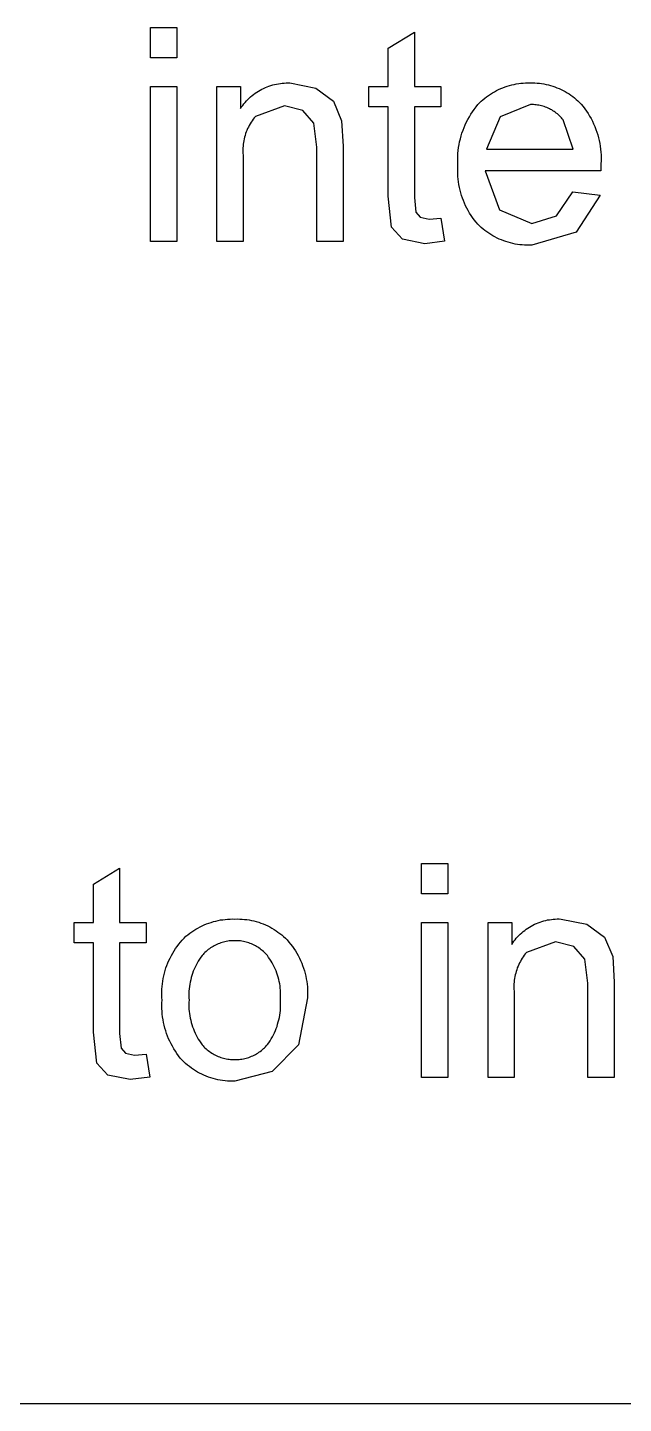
# Model space of a CAD drawing. Header units: inches. Extents: x 0 to 97, y -45 to 96.
# Drawn here: x 64.66 to 70.22, y -44.77 to -31.93 of the extents above; entities that cross this region are included whole.
import ezdxf

# ---------------------------------------------------------------- set-up
doc = ezdxf.new("R2010")
doc.units = ezdxf.units.IN
doc.header["$MEASUREMENT"] = 0
doc.layers.add('Information', color=7, linetype='Continuous', true_color=0x000000)

msp = doc.modelspace()

# ---------------------------------------------------------------- linework, layer by layer
at = {"layer": 'Information'}
for p, q in [((65.81, -32.21), (65.81, -31.928)), ((65.81, -31.928), (66.056, -31.928)), ((66.056, -31.928), (66.056, -32.21)), ((68.027, -32.12), (68.271, -31.973)), ((68.271, -31.973), (68.271, -32.479)), ((66.056, -32.21), (65.81, -32.21)), ((68.027, -32.479), (68.027, -32.12)), ((65.81, -33.927), (65.81, -32.479)), ((65.81, -32.479), (66.056, -32.479)), ((66.056, -32.479), (66.056, -33.927)), ((66.429, -33.927), (66.429, -32.479)), ((66.429, -32.479), (66.65, -32.479)), ((66.65, -32.479), (66.65, -32.685)), ((66.865, -32.496), (66.882, -32.489)), ((66.882, -32.489), (66.898, -32.482)), ((66.898, -32.482), (66.915, -32.475)), ((66.915, -32.475), (66.932, -32.47)), ((66.932, -32.47), (66.95, -32.464)), ((66.95, -32.464), (66.967, -32.46)), ((66.967, -32.46), (66.985, -32.456)), ((66.985, -32.456), (67.003, -32.453)), ((67.003, -32.453), (67.021, -32.45)), ((67.021, -32.45), (67.039, -32.448)), ((67.039, -32.448), (67.057, -32.447)), ((67.057, -32.447), (67.075, -32.446)), ((67.075, -32.446), (67.093, -32.446)), ((67.093, -32.446), (67.111, -32.446)), ((67.111, -32.446), (67.352, -32.493)), ((67.352, -32.493), (67.516, -32.617)), ((67.847, -32.67), (67.847, -32.479)), ((67.847, -32.479), (68.027, -32.479)), ((68.271, -32.479), (68.518, -32.479)), ((68.518, -32.479), (68.518, -32.67)), ((69.076, -32.498), (69.097, -32.49)), ((69.097, -32.49), (69.117, -32.482)), ((69.117, -32.482), (69.138, -32.476)), ((69.138, -32.476), (69.158, -32.469)), ((69.158, -32.469), (69.18, -32.464)), ((69.18, -32.464), (69.201, -32.459)), ((69.201, -32.459), (69.222, -32.455)), ((69.222, -32.455), (69.244, -32.452)), ((69.244, -32.452), (69.265, -32.449)), ((69.265, -32.449), (69.287, -32.447)), ((69.287, -32.447), (69.309, -32.446)), ((69.309, -32.446), (69.331, -32.446)), ((69.331, -32.446), (69.352, -32.446)), ((69.352, -32.446), (69.374, -32.446)), ((69.374, -32.446), (69.395, -32.446)), ((69.395, -32.446), (69.416, -32.447)), ((69.416, -32.447), (69.437, -32.449)), ((69.437, -32.449), (69.458, -32.452)), ((69.458, -32.452), (69.479, -32.455)), ((69.479, -32.455), (69.5, -32.459)), ((69.5, -32.459), (69.521, -32.464)), ((69.521, -32.464), (69.541, -32.469)), ((69.541, -32.469), (69.561, -32.475)), ((69.561, -32.475), (69.581, -32.482)), ((69.581, -32.482), (69.601, -32.49)), ((69.601, -32.49), (69.621, -32.498)), ((66.694, -32.627), (66.706, -32.613)), ((66.706, -32.613), (66.718, -32.6)), ((66.718, -32.6), (66.731, -32.588)), ((66.731, -32.588), (66.744, -32.575)), ((66.744, -32.575), (66.758, -32.564)), ((66.758, -32.564), (66.772, -32.552)), ((66.772, -32.552), (66.787, -32.542)), ((66.787, -32.542), (66.802, -32.531)), ((66.802, -32.531), (66.817, -32.522)), ((66.817, -32.522), (66.833, -32.513)), ((66.833, -32.513), (66.849, -32.504)), ((66.849, -32.504), (66.865, -32.496)), ((67.516, -32.617), (67.592, -32.798)), ((68.879, -32.632), (68.895, -32.617)), ((68.895, -32.617), (68.911, -32.603)), ((68.911, -32.603), (68.928, -32.589)), ((68.928, -32.589), (68.945, -32.575)), ((68.945, -32.575), (68.963, -32.562)), ((68.963, -32.562), (68.981, -32.55)), ((68.981, -32.55), (68.999, -32.538)), ((68.999, -32.538), (69.018, -32.527)), ((69.018, -32.527), (69.037, -32.517)), ((69.037, -32.517), (69.057, -32.507)), ((69.057, -32.507), (69.076, -32.498)), ((69.621, -32.498), (69.64, -32.507)), ((69.64, -32.507), (69.659, -32.516)), ((69.659, -32.516), (69.678, -32.526)), ((69.678, -32.526), (69.696, -32.537)), ((69.696, -32.537), (69.714, -32.548)), ((69.714, -32.548), (69.731, -32.56)), ((69.731, -32.56), (69.748, -32.573)), ((69.748, -32.573), (69.765, -32.586)), ((69.765, -32.586), (69.781, -32.6)), ((69.781, -32.6), (69.797, -32.614)), ((69.797, -32.614), (69.812, -32.629)), ((66.65, -32.685), (66.66, -32.67)), ((66.66, -32.67), (66.671, -32.655)), ((66.671, -32.655), (66.682, -32.641)), ((66.682, -32.641), (66.694, -32.627)), ((67.059, -32.659), (66.789, -32.758)), ((67.23, -32.703), (67.059, -32.659)), ((67.332, -32.822), (67.23, -32.703)), ((68.027, -32.67), (67.847, -32.67)), ((68.027, -33.503), (68.027, -32.67)), ((68.518, -32.67), (68.271, -32.67)), ((68.271, -32.67), (68.271, -33.516)), ((68.784, -32.761), (68.798, -32.738)), ((68.798, -32.738), (68.814, -32.714)), ((68.814, -32.714), (68.83, -32.692)), ((68.83, -32.692), (68.847, -32.67)), ((68.847, -32.67), (68.864, -32.648)), ((68.864, -32.648), (68.879, -32.632)), ((69.355, -32.648), (69.071, -32.761)), ((69.368, -32.648), (69.355, -32.648)), ((69.381, -32.648), (69.368, -32.648)), ((69.394, -32.649), (69.381, -32.648)), ((69.407, -32.65), (69.394, -32.649)), ((69.419, -32.652), (69.407, -32.65)), ((69.432, -32.654), (69.419, -32.652)), ((69.445, -32.656), (69.432, -32.654)), ((69.457, -32.659), (69.445, -32.656)), ((69.47, -32.663), (69.457, -32.659)), ((69.482, -32.667), (69.47, -32.663)), ((69.494, -32.671), (69.482, -32.667)), ((69.506, -32.675), (69.494, -32.671)), ((69.518, -32.68), (69.506, -32.675)), ((69.53, -32.686), (69.518, -32.68)), ((69.541, -32.692), (69.53, -32.686)), ((69.552, -32.698), (69.541, -32.692)), ((69.563, -32.705), (69.552, -32.698)), ((69.574, -32.712), (69.563, -32.705)), ((69.585, -32.719), (69.574, -32.712)), ((69.595, -32.727), (69.585, -32.719)), ((69.605, -32.735), (69.595, -32.727)), ((69.615, -32.743), (69.605, -32.735)), ((69.624, -32.752), (69.615, -32.743)), ((69.634, -32.761), (69.624, -32.752)), ((69.812, -32.629), (69.827, -32.644)), ((69.827, -32.644), (69.844, -32.665)), ((69.844, -32.665), (69.861, -32.687)), ((69.861, -32.687), (69.876, -32.709)), ((69.876, -32.709), (69.891, -32.732)), ((69.891, -32.732), (69.905, -32.755)), ((66.716, -32.872), (66.709, -32.888)), ((66.723, -32.857), (66.716, -32.872)), ((66.731, -32.842), (66.723, -32.857)), ((66.74, -32.827), (66.731, -32.842)), ((66.748, -32.813), (66.74, -32.827)), ((66.758, -32.799), (66.748, -32.813)), ((66.768, -32.785), (66.758, -32.799)), ((66.778, -32.772), (66.768, -32.785)), ((66.789, -32.758), (66.778, -32.772)), ((67.361, -33.046), (67.332, -32.822)), ((67.592, -32.798), (67.606, -33.037)), ((68.725, -32.887), (68.735, -32.861)), ((68.735, -32.861), (68.746, -32.836)), ((68.746, -32.836), (68.758, -32.81)), ((68.758, -32.81), (68.77, -32.786)), ((68.77, -32.786), (68.784, -32.761)), ((69.071, -32.761), (68.943, -33.064)), ((69.642, -32.77), (69.634, -32.761)), ((69.651, -32.78), (69.642, -32.77)), ((69.659, -32.79), (69.651, -32.78)), ((69.752, -33.064), (69.659, -32.79)), ((69.905, -32.755), (69.919, -32.779)), ((69.919, -32.779), (69.931, -32.803)), ((69.931, -32.803), (69.943, -32.828)), ((69.943, -32.828), (69.954, -32.853)), ((69.954, -32.853), (69.964, -32.879)), ((69.964, -32.879), (69.973, -32.904)), ((66.677, -33.001), (66.675, -33.018)), ((66.68, -32.985), (66.677, -33.001)), ((66.684, -32.968), (66.68, -32.985)), ((66.688, -32.952), (66.684, -32.968)), ((66.692, -32.935), (66.688, -32.952)), ((66.697, -32.919), (66.692, -32.935)), ((66.703, -32.903), (66.697, -32.919)), ((66.709, -32.888), (66.703, -32.903)), ((68.688, -33.021), (68.693, -32.994)), ((68.693, -32.994), (68.7, -32.967)), ((68.7, -32.967), (68.707, -32.94)), ((68.707, -32.94), (68.715, -32.913)), ((68.715, -32.913), (68.725, -32.887)), ((69.973, -32.904), (69.981, -32.93)), ((69.981, -32.93), (69.988, -32.957)), ((69.988, -32.957), (69.994, -32.983)), ((69.994, -32.983), (70, -33.01)), ((66.672, -33.052), (66.671, -33.069)), ((66.671, -33.069), (66.671, -33.086)), ((66.671, -33.086), (66.672, -33.102)), ((66.673, -33.035), (66.672, -33.052)), ((66.672, -33.102), (66.673, -33.119)), ((66.675, -33.018), (66.673, -33.035)), ((66.673, -33.119), (66.675, -33.136)), ((66.675, -33.136), (66.675, -33.927)), ((67.361, -33.927), (67.361, -33.046)), ((67.606, -33.037), (67.606, -33.927)), ((68.675, -33.132), (68.677, -33.104)), ((68.675, -33.16), (68.675, -33.132)), ((68.677, -33.104), (68.68, -33.076)), ((68.68, -33.076), (68.683, -33.049)), ((68.683, -33.049), (68.688, -33.021)), ((68.943, -33.064), (69.752, -33.064)), ((70, -33.01), (70.004, -33.037)), ((70.004, -33.037), (70.008, -33.064)), ((70.008, -33.064), (70.01, -33.091)), ((70.01, -33.091), (70.012, -33.118)), ((70.012, -33.118), (70.012, -33.146)), ((68.675, -33.187), (68.675, -33.16)), ((68.676, -33.215), (68.675, -33.187)), ((68.675, -33.241), (68.676, -33.215)), ((68.675, -33.267), (68.675, -33.241)), ((70.01, -33.266), (68.93, -33.266)), ((68.93, -33.266), (69.065, -33.631)), ((70.011, -33.2), (70.01, -33.266)), ((70.012, -33.173), (70.011, -33.2)), ((70.012, -33.146), (70.012, -33.173)), ((68.675, -33.293), (68.675, -33.267)), ((68.677, -33.318), (68.675, -33.293)), ((68.679, -33.344), (68.677, -33.318)), ((68.682, -33.37), (68.679, -33.344)), ((68.686, -33.395), (68.682, -33.37)), ((68.057, -33.793), (68.027, -33.503)), ((68.271, -33.516), (68.284, -33.651)), ((68.691, -33.421), (68.686, -33.395)), ((68.697, -33.446), (68.691, -33.421)), ((68.704, -33.471), (68.697, -33.446)), ((68.711, -33.496), (68.704, -33.471)), ((68.719, -33.52), (68.711, -33.496)), ((68.729, -33.544), (68.719, -33.52)), ((69.598, -33.687), (69.749, -33.461)), ((69.749, -33.461), (70.003, -33.492)), ((70.003, -33.492), (69.78, -33.837)), ((68.739, -33.568), (68.729, -33.544)), ((68.749, -33.592), (68.739, -33.568)), ((68.761, -33.615), (68.749, -33.592)), ((68.773, -33.637), (68.761, -33.615)), ((68.786, -33.66), (68.773, -33.637)), ((69.065, -33.631), (69.367, -33.758)), ((68.284, -33.651), (68.326, -33.699)), ((68.326, -33.699), (68.41, -33.717)), ((68.41, -33.717), (68.518, -33.707)), ((68.518, -33.707), (68.553, -33.924)), ((68.8, -33.682), (68.786, -33.66)), ((68.814, -33.703), (68.8, -33.682)), ((68.83, -33.724), (68.814, -33.703)), ((68.846, -33.744), (68.83, -33.724)), ((68.862, -33.764), (68.846, -33.744)), ((68.878, -33.779), (68.862, -33.764)), ((69.367, -33.758), (69.598, -33.687)), ((68.161, -33.904), (68.057, -33.793)), ((68.368, -33.946), (68.161, -33.904)), ((68.895, -33.795), (68.878, -33.779)), ((68.912, -33.809), (68.895, -33.795)), ((68.929, -33.823), (68.912, -33.809)), ((68.947, -33.836), (68.929, -33.823)), ((68.965, -33.849), (68.947, -33.836)), ((68.984, -33.861), (68.965, -33.849)), ((69.003, -33.872), (68.984, -33.861)), ((69.022, -33.883), (69.003, -33.872)), ((69.042, -33.893), (69.022, -33.883)), ((69.062, -33.903), (69.042, -33.893)), ((69.083, -33.911), (69.062, -33.903)), ((69.78, -33.837), (69.366, -33.96)), ((66.056, -33.927), (65.81, -33.927)), ((66.675, -33.927), (66.429, -33.927)), ((67.606, -33.927), (67.361, -33.927)), ((68.553, -33.924), (68.368, -33.946)), ((69.104, -33.919), (69.083, -33.911)), ((69.125, -33.927), (69.104, -33.919)), ((69.146, -33.933), (69.125, -33.927)), ((69.167, -33.939), (69.146, -33.933)), ((69.189, -33.945), (69.167, -33.939)), ((69.211, -33.949), (69.189, -33.945)), ((69.233, -33.953), (69.211, -33.949)), ((69.255, -33.956), (69.233, -33.953)), ((69.277, -33.958), (69.255, -33.956)), ((69.299, -33.96), (69.277, -33.958)), ((69.322, -33.96), (69.299, -33.96)), ((69.344, -33.96), (69.322, -33.96)), ((69.366, -33.96), (69.344, -33.96)), ((65.278, -39.924), (65.522, -39.776)), ((65.522, -39.776), (65.522, -40.282)), ((68.339, -40.014), (68.339, -39.732)), ((68.339, -39.732), (68.584, -39.732)), ((68.584, -39.732), (68.584, -40.014)), ((65.278, -40.282), (65.278, -39.924)), ((68.584, -40.014), (68.339, -40.014)), ((65.098, -40.473), (65.098, -40.282)), ((65.098, -40.282), (65.278, -40.282)), ((65.522, -40.282), (65.769, -40.282)), ((65.769, -40.282), (65.769, -40.473)), ((66.252, -40.334), (66.272, -40.323)), ((66.272, -40.323), (66.292, -40.313)), ((66.292, -40.313), (66.312, -40.304)), ((66.312, -40.304), (66.333, -40.296)), ((66.333, -40.296), (66.354, -40.288)), ((66.354, -40.288), (66.375, -40.281)), ((66.375, -40.281), (66.397, -40.274)), ((66.397, -40.274), (66.418, -40.269)), ((66.418, -40.269), (66.44, -40.264)), ((66.44, -40.264), (66.462, -40.259)), ((66.462, -40.259), (66.485, -40.256)), ((66.485, -40.256), (66.507, -40.253)), ((66.507, -40.253), (66.529, -40.251)), ((66.529, -40.251), (66.552, -40.25)), ((66.552, -40.25), (66.574, -40.249)), ((66.574, -40.249), (66.597, -40.25)), ((66.597, -40.25), (66.619, -40.249)), ((66.619, -40.249), (66.642, -40.25)), ((66.642, -40.25), (66.664, -40.251)), ((66.664, -40.251), (66.687, -40.253)), ((66.687, -40.253), (66.709, -40.255)), ((66.709, -40.255), (66.731, -40.259)), ((66.731, -40.259), (66.753, -40.263)), ((66.753, -40.263), (66.775, -40.268)), ((66.775, -40.268), (66.797, -40.274)), ((66.797, -40.274), (66.819, -40.28)), ((66.819, -40.28), (66.84, -40.288)), ((66.84, -40.288), (66.861, -40.296)), ((66.861, -40.296), (66.882, -40.305)), ((66.882, -40.305), (66.903, -40.314)), ((66.903, -40.314), (66.923, -40.324)), ((66.923, -40.324), (66.942, -40.335)), ((68.339, -41.73), (68.339, -40.282)), ((68.339, -40.282), (68.584, -40.282)), ((68.584, -40.282), (68.584, -41.73)), ((68.958, -41.73), (68.958, -40.282)), ((68.958, -40.282), (69.179, -40.282)), ((69.179, -40.282), (69.179, -40.488)), ((69.33, -40.335), (69.346, -40.325)), ((69.346, -40.325), (69.361, -40.316)), ((69.361, -40.316), (69.377, -40.307)), ((69.377, -40.307), (69.393, -40.299)), ((69.393, -40.299), (69.41, -40.292)), ((69.41, -40.292), (69.427, -40.285)), ((69.427, -40.285), (69.444, -40.279)), ((69.444, -40.279), (69.461, -40.273)), ((69.461, -40.273), (69.478, -40.268)), ((69.478, -40.268), (69.496, -40.263)), ((69.496, -40.263), (69.513, -40.259)), ((69.513, -40.259), (69.531, -40.256)), ((69.531, -40.256), (69.549, -40.253)), ((69.549, -40.253), (69.567, -40.251)), ((69.567, -40.251), (69.585, -40.25)), ((69.585, -40.25), (69.603, -40.249)), ((69.603, -40.249), (69.621, -40.249)), ((69.621, -40.249), (69.639, -40.25)), ((69.639, -40.25), (69.88, -40.297)), ((69.88, -40.297), (70.044, -40.42)), ((66.09, -40.466), (66.106, -40.447)), ((66.106, -40.447), (66.123, -40.428)), ((66.123, -40.428), (66.141, -40.41)), ((66.141, -40.41), (66.158, -40.396)), ((66.158, -40.396), (66.176, -40.382)), ((66.176, -40.382), (66.195, -40.369)), ((66.195, -40.369), (66.213, -40.357)), ((66.213, -40.357), (66.232, -40.345)), ((66.232, -40.345), (66.252, -40.334)), ((66.53, -40.457), (66.517, -40.459)), ((66.543, -40.455), (66.53, -40.457)), ((66.557, -40.454), (66.543, -40.455)), ((66.57, -40.453), (66.557, -40.454)), ((66.583, -40.453), (66.57, -40.453)), ((66.597, -40.453), (66.583, -40.453)), ((66.61, -40.453), (66.597, -40.453)), ((66.623, -40.453), (66.61, -40.453)), ((66.636, -40.454), (66.623, -40.453)), ((66.649, -40.455), (66.636, -40.454)), ((66.663, -40.457), (66.649, -40.455)), ((66.676, -40.46), (66.663, -40.457)), ((66.942, -40.335), (66.962, -40.347)), ((66.962, -40.347), (66.981, -40.359)), ((66.981, -40.359), (66.999, -40.372)), ((66.999, -40.372), (67.017, -40.385)), ((67.017, -40.385), (67.035, -40.399)), ((67.035, -40.399), (67.052, -40.414)), ((67.052, -40.414), (67.069, -40.429)), ((67.069, -40.429), (67.085, -40.445)), ((67.085, -40.445), (67.101, -40.465)), ((69.199, -40.458), (69.21, -40.444)), ((69.21, -40.444), (69.222, -40.43)), ((69.222, -40.43), (69.234, -40.417)), ((69.234, -40.417), (69.246, -40.404)), ((69.246, -40.404), (69.259, -40.391)), ((69.259, -40.391), (69.273, -40.379)), ((69.273, -40.379), (69.287, -40.367)), ((69.287, -40.367), (69.301, -40.356)), ((69.301, -40.356), (69.315, -40.345)), ((69.315, -40.345), (69.33, -40.335)), ((70.044, -40.42), (70.121, -40.601)), ((65.278, -40.473), (65.098, -40.473)), ((65.278, -41.306), (65.278, -40.473)), ((65.769, -40.473), (65.522, -40.473)), ((65.522, -40.473), (65.522, -41.32)), ((66.005, -40.591), (66.017, -40.569)), ((66.017, -40.569), (66.03, -40.548)), ((66.03, -40.548), (66.044, -40.526)), ((66.044, -40.526), (66.058, -40.506)), ((66.058, -40.506), (66.074, -40.486)), ((66.074, -40.486), (66.09, -40.466)), ((66.3, -40.58), (66.291, -40.59)), ((66.309, -40.571), (66.3, -40.58)), ((66.318, -40.561), (66.309, -40.571)), ((66.328, -40.552), (66.318, -40.561)), ((66.338, -40.544), (66.328, -40.552)), ((66.349, -40.535), (66.338, -40.544)), ((66.359, -40.527), (66.349, -40.535)), ((66.37, -40.519), (66.359, -40.527)), ((66.381, -40.512), (66.37, -40.519)), ((66.393, -40.505), (66.381, -40.512)), ((66.404, -40.499), (66.393, -40.505)), ((66.416, -40.493), (66.404, -40.499)), ((66.428, -40.487), (66.416, -40.493)), ((66.441, -40.482), (66.428, -40.487)), ((66.453, -40.477), (66.441, -40.482)), ((66.465, -40.473), (66.453, -40.477)), ((66.478, -40.469), (66.465, -40.473)), ((66.491, -40.465), (66.478, -40.469)), ((66.504, -40.462), (66.491, -40.465)), ((66.517, -40.459), (66.504, -40.462)), ((66.689, -40.462), (66.676, -40.46)), ((66.701, -40.465), (66.689, -40.462)), ((66.714, -40.469), (66.701, -40.465)), ((66.727, -40.473), (66.714, -40.469)), ((66.739, -40.477), (66.727, -40.473)), ((66.752, -40.482), (66.739, -40.477)), ((66.764, -40.488), (66.752, -40.482)), ((66.776, -40.493), (66.764, -40.488)), ((66.788, -40.499), (66.776, -40.493)), ((66.799, -40.506), (66.788, -40.499)), ((66.81, -40.513), (66.799, -40.506)), ((66.821, -40.52), (66.81, -40.513)), ((66.832, -40.528), (66.821, -40.52)), ((66.843, -40.536), (66.832, -40.528)), ((66.853, -40.544), (66.843, -40.536)), ((66.863, -40.553), (66.853, -40.544)), ((66.873, -40.562), (66.863, -40.553)), ((66.882, -40.571), (66.873, -40.562)), ((66.891, -40.581), (66.882, -40.571)), ((66.9, -40.591), (66.891, -40.581)), ((67.101, -40.465), (67.117, -40.484)), ((67.117, -40.484), (67.133, -40.505)), ((67.133, -40.505), (67.148, -40.526)), ((67.148, -40.526), (67.161, -40.547)), ((67.161, -40.547), (67.175, -40.569)), ((67.175, -40.569), (67.187, -40.591)), ((69.179, -40.488), (69.189, -40.473)), ((69.189, -40.473), (69.199, -40.458)), ((69.306, -40.575), (69.296, -40.588)), ((69.317, -40.562), (69.306, -40.575)), ((69.588, -40.462), (69.317, -40.562)), ((69.759, -40.507), (69.588, -40.462)), ((69.86, -40.625), (69.759, -40.507)), ((65.947, -40.731), (65.954, -40.707)), ((65.954, -40.707), (65.963, -40.683)), ((65.963, -40.683), (65.972, -40.66)), ((65.972, -40.66), (65.982, -40.637)), ((65.982, -40.637), (65.993, -40.614)), ((65.993, -40.614), (66.005, -40.591)), ((66.226, -40.699), (66.217, -40.718)), ((66.235, -40.68), (66.226, -40.699)), ((66.245, -40.661), (66.235, -40.68)), ((66.256, -40.643), (66.245, -40.661)), ((66.267, -40.625), (66.256, -40.643)), ((66.279, -40.607), (66.267, -40.625)), ((66.291, -40.59), (66.279, -40.607)), ((66.912, -40.608), (66.9, -40.591)), ((66.924, -40.625), (66.912, -40.608)), ((66.935, -40.642), (66.924, -40.625)), ((66.946, -40.66), (66.935, -40.642)), ((66.955, -40.678), (66.946, -40.66)), ((66.965, -40.697), (66.955, -40.678)), ((66.973, -40.715), (66.965, -40.697)), ((67.187, -40.591), (67.199, -40.614)), ((67.199, -40.614), (67.21, -40.637)), ((67.21, -40.637), (67.22, -40.661)), ((67.22, -40.661), (67.229, -40.684)), ((67.229, -40.684), (67.238, -40.709)), ((67.238, -40.709), (67.245, -40.733)), ((69.231, -40.707), (69.226, -40.723)), ((69.238, -40.691), (69.231, -40.707)), ((69.244, -40.675), (69.238, -40.691)), ((69.252, -40.66), (69.244, -40.675)), ((69.26, -40.645), (69.252, -40.66)), ((69.268, -40.631), (69.26, -40.645)), ((69.277, -40.616), (69.268, -40.631)), ((69.286, -40.602), (69.277, -40.616)), ((69.296, -40.588), (69.286, -40.602)), ((69.889, -40.849), (69.86, -40.625)), ((70.121, -40.601), (70.134, -40.84)), ((65.921, -40.855), (65.924, -40.83)), ((65.924, -40.83), (65.928, -40.805)), ((65.928, -40.805), (65.934, -40.78)), ((65.934, -40.78), (65.94, -40.756)), ((65.94, -40.756), (65.947, -40.731)), ((66.18, -40.838), (66.176, -40.859)), ((66.185, -40.818), (66.18, -40.838)), ((66.19, -40.797), (66.185, -40.818)), ((66.196, -40.777), (66.19, -40.797)), ((66.202, -40.757), (66.196, -40.777)), ((66.209, -40.737), (66.202, -40.757)), ((66.217, -40.718), (66.209, -40.737)), ((66.981, -40.735), (66.973, -40.715)), ((66.989, -40.754), (66.981, -40.735)), ((66.995, -40.773), (66.989, -40.754)), ((67.001, -40.793), (66.995, -40.773)), ((67.006, -40.813), (67.001, -40.793)), ((67.011, -40.833), (67.006, -40.813)), ((67.015, -40.854), (67.011, -40.833)), ((67.245, -40.733), (67.252, -40.758)), ((67.252, -40.758), (67.258, -40.783)), ((67.258, -40.783), (67.263, -40.808)), ((67.263, -40.808), (67.267, -40.833)), ((67.267, -40.833), (67.271, -40.858)), ((69.201, -40.838), (69.2, -40.855)), ((69.203, -40.821), (69.201, -40.838)), ((69.206, -40.805), (69.203, -40.821)), ((69.208, -40.788), (69.206, -40.805)), ((69.212, -40.771), (69.208, -40.788)), ((69.216, -40.755), (69.212, -40.771)), ((69.221, -40.739), (69.216, -40.755)), ((69.226, -40.723), (69.221, -40.739)), ((70.134, -40.84), (70.134, -41.73)), ((65.915, -40.93), (65.916, -40.905)), ((65.915, -40.956), (65.915, -40.93)), ((65.916, -40.981), (65.915, -40.956)), ((65.916, -40.905), (65.918, -40.88)), ((65.918, -40.88), (65.921, -40.855)), ((66.169, -40.922), (66.168, -40.943)), ((66.168, -40.943), (66.168, -40.964)), ((66.168, -40.964), (66.169, -40.985)), ((66.171, -40.901), (66.169, -40.922)), ((66.173, -40.88), (66.171, -40.901)), ((66.176, -40.859), (66.173, -40.88)), ((67.018, -40.874), (67.015, -40.854)), ((67.02, -40.895), (67.018, -40.874)), ((67.022, -40.915), (67.02, -40.895)), ((67.023, -40.936), (67.022, -40.915)), ((67.023, -40.957), (67.023, -40.936)), ((67.023, -40.977), (67.023, -40.957)), ((67.271, -40.858), (67.273, -40.884)), ((67.273, -40.884), (67.275, -40.909)), ((67.275, -40.96), (67.274, -40.986)), ((67.275, -40.909), (67.275, -40.935)), ((67.275, -40.935), (67.275, -40.96)), ((69.2, -40.855), (69.2, -40.872)), ((69.2, -40.872), (69.2, -40.889)), ((69.2, -40.889), (69.2, -40.906)), ((69.2, -40.906), (69.201, -40.923)), ((69.201, -40.923), (69.203, -40.939)), ((69.203, -40.939), (69.203, -41.73)), ((69.889, -41.73), (69.889, -40.849)), ((65.918, -41.006), (65.916, -40.981)), ((65.916, -41.033), (65.918, -41.006)), ((65.916, -41.059), (65.916, -41.033)), ((65.916, -41.085), (65.916, -41.059)), ((65.918, -41.112), (65.916, -41.085)), ((66.169, -41.027), (66.168, -41.048)), ((66.168, -41.048), (66.168, -41.069)), ((66.168, -41.069), (66.169, -41.091)), ((66.169, -40.985), (66.17, -41.006)), ((66.17, -41.006), (66.169, -41.027)), ((66.169, -41.091), (66.171, -41.112)), ((67.021, -41.105), (67.023, -41.084)), ((67.022, -40.998), (67.023, -40.977)), ((67.023, -41.019), (67.022, -40.998)), ((67.024, -41.041), (67.023, -41.019)), ((67.023, -41.084), (67.024, -41.062)), ((67.024, -41.062), (67.024, -41.041)), ((67.274, -40.986), (67.19, -41.425)), ((65.92, -41.138), (65.918, -41.112)), ((65.923, -41.164), (65.92, -41.138)), ((65.927, -41.19), (65.923, -41.164)), ((65.932, -41.216), (65.927, -41.19)), ((65.938, -41.242), (65.932, -41.216)), ((66.171, -41.112), (66.173, -41.133)), ((66.173, -41.133), (66.176, -41.153)), ((66.176, -41.153), (66.18, -41.174)), ((66.18, -41.174), (66.185, -41.195)), ((66.185, -41.195), (66.19, -41.215)), ((66.19, -41.215), (66.196, -41.236)), ((66.996, -41.231), (67.002, -41.211)), ((67.002, -41.211), (67.008, -41.19)), ((67.008, -41.19), (67.012, -41.169)), ((67.012, -41.169), (67.016, -41.148)), ((67.016, -41.148), (67.019, -41.126)), ((67.019, -41.126), (67.021, -41.105)), ((65.308, -41.596), (65.278, -41.306)), ((65.522, -41.32), (65.535, -41.455)), ((65.944, -41.268), (65.938, -41.242)), ((65.952, -41.293), (65.944, -41.268)), ((65.96, -41.318), (65.952, -41.293)), ((65.969, -41.343), (65.96, -41.318)), ((65.979, -41.367), (65.969, -41.343)), ((66.196, -41.236), (66.202, -41.256)), ((66.202, -41.256), (66.21, -41.275)), ((66.21, -41.275), (66.218, -41.295)), ((66.218, -41.295), (66.226, -41.314)), ((66.226, -41.314), (66.235, -41.333)), ((66.235, -41.333), (66.245, -41.352)), ((66.245, -41.352), (66.256, -41.37)), ((66.936, -41.368), (66.947, -41.35)), ((66.947, -41.35), (66.957, -41.331)), ((66.957, -41.331), (66.966, -41.311)), ((66.966, -41.311), (66.975, -41.292)), ((66.975, -41.292), (66.983, -41.272)), ((66.983, -41.272), (66.99, -41.252)), ((66.99, -41.252), (66.996, -41.231)), ((65.535, -41.455), (65.577, -41.502)), ((65.99, -41.391), (65.979, -41.367)), ((66.002, -41.415), (65.99, -41.391)), ((66.014, -41.438), (66.002, -41.415)), ((66.028, -41.461), (66.014, -41.438)), ((66.042, -41.484), (66.028, -41.461)), ((66.056, -41.505), (66.042, -41.484)), ((66.256, -41.37), (66.267, -41.388)), ((66.267, -41.388), (66.279, -41.406)), ((66.279, -41.406), (66.291, -41.423)), ((66.291, -41.423), (66.3, -41.433)), ((66.3, -41.433), (66.309, -41.443)), ((66.309, -41.443), (66.318, -41.452)), ((66.318, -41.452), (66.328, -41.461)), ((66.328, -41.461), (66.338, -41.47)), ((66.338, -41.47), (66.349, -41.478)), ((66.349, -41.478), (66.359, -41.486)), ((66.822, -41.493), (66.833, -41.486)), ((66.833, -41.486), (66.844, -41.478)), ((66.844, -41.478), (66.854, -41.469)), ((66.854, -41.469), (66.864, -41.46)), ((66.864, -41.46), (66.873, -41.451)), ((66.873, -41.451), (66.883, -41.442)), ((66.883, -41.442), (66.892, -41.432)), ((66.892, -41.432), (66.901, -41.422)), ((66.901, -41.422), (66.913, -41.405)), ((66.913, -41.405), (66.925, -41.387)), ((66.925, -41.387), (66.936, -41.368)), ((67.19, -41.425), (66.946, -41.674)), ((65.412, -41.707), (65.308, -41.596)), ((65.577, -41.502), (65.661, -41.52)), ((65.661, -41.52), (65.769, -41.511)), ((65.769, -41.511), (65.804, -41.727)), ((66.072, -41.527), (66.056, -41.505)), ((66.088, -41.548), (66.072, -41.527)), ((66.105, -41.568), (66.088, -41.548)), ((66.121, -41.584), (66.105, -41.568)), ((66.138, -41.599), (66.121, -41.584)), ((66.155, -41.614), (66.138, -41.599)), ((66.173, -41.628), (66.155, -41.614)), ((66.359, -41.486), (66.37, -41.494)), ((66.37, -41.494), (66.381, -41.501)), ((66.381, -41.501), (66.393, -41.508)), ((66.393, -41.508), (66.404, -41.515)), ((66.404, -41.515), (66.416, -41.521)), ((66.416, -41.521), (66.428, -41.526)), ((66.428, -41.526), (66.44, -41.532)), ((66.44, -41.532), (66.453, -41.537)), ((66.453, -41.537), (66.465, -41.541)), ((66.465, -41.541), (66.478, -41.545)), ((66.478, -41.545), (66.491, -41.549)), ((66.491, -41.549), (66.504, -41.552)), ((66.504, -41.552), (66.517, -41.554)), ((66.517, -41.554), (66.53, -41.557)), ((66.53, -41.557), (66.543, -41.559)), ((66.543, -41.559), (66.557, -41.56)), ((66.557, -41.56), (66.57, -41.561)), ((66.57, -41.561), (66.583, -41.561)), ((66.583, -41.561), (66.597, -41.561)), ((66.597, -41.561), (66.61, -41.561)), ((66.61, -41.561), (66.623, -41.561)), ((66.623, -41.561), (66.636, -41.56)), ((66.636, -41.56), (66.65, -41.558)), ((66.65, -41.558), (66.663, -41.557)), ((66.663, -41.557), (66.676, -41.554)), ((66.676, -41.554), (66.689, -41.552)), ((66.689, -41.552), (66.702, -41.548)), ((66.702, -41.548), (66.715, -41.545)), ((66.715, -41.545), (66.727, -41.541)), ((66.727, -41.541), (66.74, -41.536)), ((66.74, -41.536), (66.752, -41.531)), ((66.752, -41.531), (66.764, -41.526)), ((66.764, -41.526), (66.776, -41.52)), ((66.776, -41.52), (66.788, -41.514)), ((66.788, -41.514), (66.8, -41.508)), ((66.8, -41.508), (66.811, -41.501)), ((66.811, -41.501), (66.822, -41.493)), ((65.619, -41.749), (65.412, -41.707)), ((65.804, -41.727), (65.619, -41.749)), ((66.191, -41.642), (66.173, -41.628)), ((66.21, -41.655), (66.191, -41.642)), ((66.229, -41.667), (66.21, -41.655)), ((66.248, -41.678), (66.229, -41.667)), ((66.268, -41.689), (66.248, -41.678)), ((66.289, -41.699), (66.268, -41.689)), ((66.309, -41.709), (66.289, -41.699)), ((66.33, -41.718), (66.309, -41.709)), ((66.351, -41.726), (66.33, -41.718)), ((66.373, -41.733), (66.351, -41.726)), ((66.395, -41.739), (66.373, -41.733)), ((66.417, -41.745), (66.395, -41.739)), ((66.946, -41.674), (66.597, -41.763)), ((68.584, -41.73), (68.339, -41.73)), ((69.203, -41.73), (68.958, -41.73)), ((70.134, -41.73), (69.889, -41.73)), ((66.439, -41.75), (66.417, -41.745)), ((66.461, -41.754), (66.439, -41.75)), ((66.483, -41.758), (66.461, -41.754)), ((66.506, -41.76), (66.483, -41.758)), ((66.529, -41.762), (66.506, -41.76)), ((66.551, -41.763), (66.529, -41.762)), ((66.574, -41.763), (66.551, -41.763)), ((66.597, -41.763), (66.574, -41.763)), ((0.557, -44.772), (95.85, -44.772))]:
    msp.add_line(p, q, dxfattribs=at)

doc.saveas('drawing.dxf')
